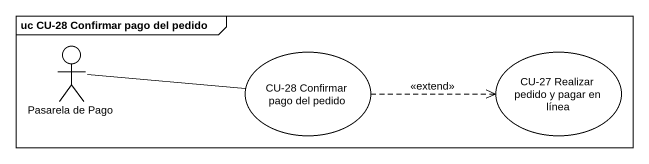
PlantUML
@startuml
mainframe uc CU-28 Confirmar pago del pedido
actor "Pasarela de Pago" as Pasarela_de_Pago
usecase "CU-28 Confirmar pago del pedido" as CU_28_Confirmar_pago_del
usecase "CU-27 Realizar pedido y pagar en línea" as CU_27_Realizar_pedido_y
Pasarela_de_Pago -right- CU_28_Confirmar_pago_del
CU_28_Confirmar_pago_del .right.> CU_27_Realizar_pedido_y : <<extend>>
@enduml
